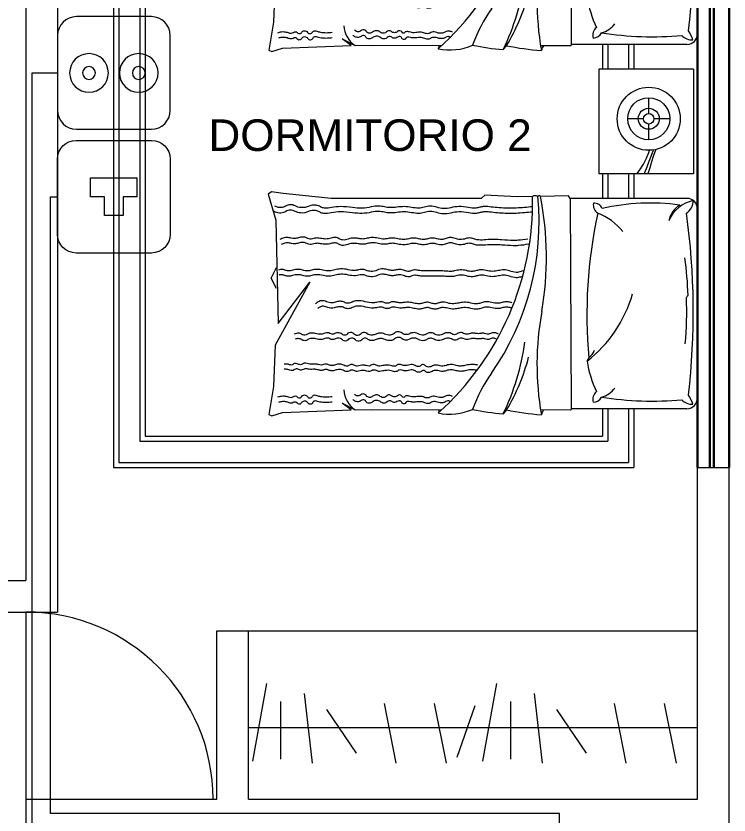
# Model space of a CAD drawing. Header units: metres. Extents: x -2 to 3328848, y -2 to 2725060.
# Drawn here: x 1662910.63 to 1662944.52, y 1362981.43 to 1363019.42 of the extents above; entities that cross this region are included whole.
import ezdxf

# ---------------------------------------------------------------- set-up
doc = ezdxf.new("R2010")
doc.units = ezdxf.units.M
doc.layers.get('0').update_dxf_attribs({"color": 253, "lineweight": 0})
for name, color, linetype, lineweight in [('arboles', 253, 'Continuous', 0), ('ICT_TOMAS', 1, 'Continuous', 0), ('mobi alcolchonado', 253, 'Continuous', 0), ('MOBILIARIO2', 253, 'Continuous', 0), ('muebles', 253, 'Continuous', 0), ('PUERTAS', 253, 'Continuous', 0), ('ventanas', 253, 'Continuous', 30)]:
    doc.layers.add(name, color=color, linetype=linetype, lineweight=lineweight)
doc.styles.get("Standard").update_dxf_attribs({"font": 'arial.ttf'})

# ---------------------------------------------------------------- blocks, each defined once
blk = doc.blocks.new('CAMA01')
at = {"layer": 'mobi alcolchonado'}
for p, q in [((-0.9000000000000128, 0), (0, 0)), ((-0.9500000000000028, -0.05000000000000071), (-0.9500000000000064, -0.6044313041721594)), ((0.04999999999999005, -0.05000000000000071), (0.04999999999999361, -0.6000000000000014)), ((-0.9500000000000064, -0.6044313041721558), (-0.9627184185393745, -0.6129794074915189)), ((-0.95000000000001, -0.6044313041721558), (0.05356783244565833, -0.6000870790391488)), ((0.05356783244565833, -0.6000870790391488), (0.05702734162555956, -0.6030855595151827)), ((0.05702734162555245, -0.6030855595151863), (0.05579866653087251, -0.7457224824478708)), ((-0.9627184185393709, -0.6129794074915189), (-0.9596388712644988, -0.7468277892565212)), ((-0.9587925223561022, -0.7836132066201422), (-0.9571009966888191, -0.857133095445139)), ((-0.9571009966888191, -0.857133095445139), (-0.9649983779262534, -1.01073117704782)), ((0.05584808226907256, -0.9076558391914951), (0.07479962216989122, -0.9238602032041463)), ((-0.9649983779262534, -1.01073117704782), (-0.9500000000000064, -1.028667037659041)), ((-0.9500000000000064, -1.028667037659041), (-0.95000000000001, -1.740922537101007)), ((0.05537128765039512, -1.215784310418552), (0.0565658538396292, -1.550240333376113)), ((0.0565658538396292, -1.550240333376113), (0.05556626972252943, -1.627654162324756)), ((0.02337394042244156, -1.689284781771722), (0.05556626972252943, -1.627654162324756)), ((0.05465659813098966, -1.645564192210326), (0.02337394042244156, -1.689284781771722)), ((0.06836041550912597, -1.972135316782772), (0.05465659813098966, -1.645564192210326)), ((-0.9500000000000028, -1.740922537100982), (-0.973450581896536, -1.969709377525955)), ((-0.5523936742460194, -1.843265135902417), (-0.2520885398151513, -2.007366361056883)), ((-0.3546217287864692, -1.99328176087201), (-0.5523936742460194, -1.843265135902417)), ((-0.973450581896536, -1.969709377525955), (-0.981830897331637, -2.0248466988542)), ((0.08320065720454295, -2.022809053374626), (0.06836041550912597, -1.972135316782772)), ((-0.9692604199997561, -2.040201396608698), (-0.8459100099627754, -2.003994344495673)), ((-0.8459100099627754, -2.003994344495673), (-0.3546217287864692, -1.99328176087201)), ((-0.2520885398151478, -2.007366361056883), (-0.05530828757526152, -2.015393387469594)), ((-0.981830897331637, -2.0248466988542), (-0.9692604199997561, -2.040201396608698)), ((-0.05530828757526152, -2.015393387469594), (0.07701722873709116, -2.037640390523091)), ((0.07701722873709116, -2.037640390523091), (0.08320065720454295, -2.022809053374626))]:
    blk.add_line(p, q, dxfattribs=at)
for centre, radius, start, end in [((-0.9000000000000128, -0.05000000000000071), 0.05, 90, 180), ((-0.9380088845321772, -0.08907296293535794), 0.06872520972132339, 32.33513592523027, 91.40226994293803), ((-0.780434700044534, 0.01406623068739066), 0.1629362359541826, 192.2007550720558, 247.3603705419094), ((-0.4103058979448839, -3.430917346552793), 3.411087543431398, 83.34750655557755, 97.91355535638695), ((0.1004874094538977, -0.222985022754937), 0.2140976680867444, 109.6537580107984, 122.6885923683161), ((0, -0.05000000000000071), 0.05, 0, 90), ((-0.03739668477259173, -0.02555142290152901), 0.06600868411328915, 312.4622620481265, 3.64045226556303), ((-1.513770784637295, -0.2148063540874823), 1.527417989605166, 350.9191493627101, 5.280047619499365), ((0.09764143213819665, -0.2228333821455202), 1.025378732306429, 172.2473493605475, 193.0029009444021), ((-0.8191417299813715, -0.02095121331265659), 0.11783619439869, 212.6434079390224, 258.2419231906484), ((-0.8890465960340599, -0.4895914000251054), 0.03812009430656369, 108.98083810858, 187.5780712649004), ((-0.02988197798927672, -0.4991314717641089), 0.04965589672010073, 4.683557878813428, 60.5878235860699), ((-0.9191629096770129, -0.447996707946924), 0.04724869645564051, 260.6566538732499, 326.3809447243507), ((-0.3983133183193388, 1.756456601815373), 2.281990843692812, 257.8189417153926, 275.1992713844137), ((-0.2563378578622064, -0.5673247183455885), 0.08258796576527533, 38.29409656780054, 70.05549082019192), ((-0.2738808927393848, 0.0560266712502866), 0.5890641168388561, 279.6140744764173, 294.3371958541211), ((0.004816212844360734, -0.4505943687663567), 0.04687749680748157, 219.9428559573908, 288.3936384021873), ((-0.2617854881113395, -0.6659332823234791), 0.1654503142323408, 58.56609828943892, 64.86861506167048), ((-0.6675331101159578, -2.188838052191091), 1.471298533304779, 79.99999999999991, 101.4513627559927), ((-0.9572796451979819, -0.752637522291252), 0.006270482084160329, 112.1011692858774, 250.5348571667733), ((-0.9399211247479506, -0.7706405871243867), 0.02290018568192338, 148.130526711002, 214.5054997415996), ((-0.8378253397394388, -2.006100883029939), 1.253458049037101, 55.00000000000003, 95.56453293765826), ((-0.1611794138394309, 0.6167326576521752), 1.379624404012273, 259.5232799200567, 280.0125356901967), ((-1.206382302535477, -0.649296682434386), 1.288400170057457, 348.4322155908486, 355.8792365928624), ((0.0878613578242593, -0.6878464810946099), 0.05480653330129899, 234.3439179675963, 260.3636988663877), ((-0.934083149343671, -2.131668852277587), 1.348282083580277, 41.85943110445636, 91.05009334951151), ((-1.208145194753573, -0.8054220550705935), 1.288400170057457, 348.197084269331, 354.7255517226049), ((0.309327532962655, -0.3677967944519551), 0.7465419509628999, 234.9999999999998, 249.9198705145652), ((-0.1826173082978499, -1.176045260619254), 0.258823740260364, 347.5253927420951, 24.44012551209), ((0.05889618388352247, -1.245952121780181), 0.01792801386937177, 51.33874743298611, 101.1925905814115)]:
    blk.add_arc(centre, radius, start, end, dxfattribs=at)
at = {"layer": 'MOBILIARIO2'}
for points in [[(-0.9102015721143175, -0.7835982876658498, -0.0161089187104108), (-0.9038133448425043, -0.8611356340744791, -0.02407278912147504), (-0.9037168932399915, -0.9132140888301521, -0.01869384611440482), (-0.9101109302269101, -0.9894576021548716, 0.05006496160670911), (-0.9107122506097767, -1.018081527212964, 0.05667705798123734), (-0.9074630143188287, -1.034771678998801, -0.05165683265545192), (-0.9037168932399915, -1.053037334897912, -0.08168529304370227), (-0.9059881826863929, -1.088508502465057, 0.06249050263628685), (-0.9107122506097767, -1.134600886162794, 0.05567518136600016), (-0.9056091106142148, -1.172478819387329, -0.06150187545727744), (-0.9013850914504893, -1.20684290403965, -0.09342650717934305), (-0.9074435705702228, -1.23888807075333, 0.09716842929027525), (-0.9130440283999199, -1.269763357872559, 0.07769030963165735), (-0.9081397760389294, -1.298443672492162, -0.0819416435127111), (-0.9037168932399915, -1.32569266549644, -0.05008979722761116), (-0.9071844821761665, -1.359336947359857, 0.04965116971336258), (-0.9107122506097767, -1.393273893687343, 0.03895151536300129), (-0.9080778886592427, -1.42904812270444, -0.04385712432952719), (-0.9060486710301348, -1.46085513720621, -0.05270546975946337), (-0.9095153113225223, -1.487524707296068, 0.05218719305228062), (-0.9130440283999199, -1.514454042323131, 0.06597341999225197), (-0.9091974222899069, -1.55069568204037, -0.05540780943299058), (-0.9037168932399915, -1.593687221736978, -0.03865936342795628), (-0.9065779172374455, -1.640387301025445, 0.0322909520126644), (-0.9107122506097767, -1.69622425761283, 0.05688258191653982), (-0.9062148667923999, -1.739189932118588, -0.07235755247434236), (-0.9037168932399915, -1.77312704984768, -0.1229921109335664), (-0.9096184395066516, -1.791192621616847, 0.1010531739767992), (-0.9177076079795654, -1.812743631890623, 0.1487423469771642), (-0.9130565610725228, -1.846315257332527, -0.127539236695156), (-0.9060486710301348, -1.884985649767481, -0.1054573867380849), (-0.9141426853054604, -1.912656522546607, 0.125573326145023), (-0.9200393857697087, -1.936254167705407, 0.1457498777335986), (-0.9135651266212328, -1.957604192891685, -0.1343469723761514), (-0.9060486710301348, -1.980531524106341, -0.07383923619900547), (-0.9072272263977865, -1.992555032207157, -0.05242793320011511), (-0.9130440283999199, -2.008496185582265)], [(-0.885136422272712, -0.7842755189065862, -0.01621165036741195), (-0.8787653487673737, -0.8614110403761046, -0.02413235271441485), (-0.878675214188732, -0.9134221857692495, -0.01847863610379236), (-0.8849421241629933, -0.9883226393334681, 0.04950303646842121), (-0.8855466586819922, -1.016432045581414, 0.05723290155092099), (-0.8822977291845575, -1.033166261705844, -0.05174300006447173), (-0.8785039423913545, -1.051624505840628, -0.08171813508141024), (-0.8807899836920043, -1.087431317621615, 0.06237561141377122), (-0.8855742805147244, -1.134062307871424, 0.05601639037157538), (-0.8803571252430551, -1.172685888257213, -0.06222539404582565), (-0.8760880413124355, -1.207536454750688, -0.09282656059838301), (-0.8821448329616182, -1.239455795248578, 0.09727277248750657), (-0.8876607333355189, -1.269991465642306, 0.07705803557710024), (-0.882862949158941, -1.298103701040588, -0.08096817979844399), (-0.878502250675588, -1.324909464070821, -0.05101524470064175), (-0.8820019202299676, -1.359013001285795, 0.05013851707244245), (-0.8856231490036315, -1.393703526960387, 0.03882928079087921), (-0.8829550109097326, -1.429790167524452, -0.04407321922748771), (-0.8809364492738894, -1.461619811077849, -0.05255978329282858), (-0.8843945857056568, -1.488116288196849, 0.05188248461777528), (-0.8878527221374277, -1.514612765315846, 0.06591668144949436), (-0.8840579370027051, -1.550436624491489, -0.05517672509446018), (-0.8786167669988458, -1.593071378598971, -0.03864548397607355), (-0.881432059846901, -1.639504110468376, 0.03175016641415675), (-0.885634808169435, -1.695940910668082, 0.05816981258464109), (-0.8808601776650846, -1.74109184453415, -0.07498231622681087), (-0.8783248910921913, -1.776301784963593, -0.1203880321006215), (-0.8841584504237794, -1.794058020474942, 0.09992166230588008), (-0.892010978010159, -1.815055772542134, 0.1495000971445582), (-0.8873969097462755, -1.848250048149342, -0.1286842420759647), (-0.8805056833877707, -1.886345779803838, -0.103936026393105), (-0.8882859603015874, -1.912987424454823, 0.1235416094931055), (-0.8939842639689175, -1.935737598818479, 0.1429512931945198), (-0.8879923263666498, -1.956235748589195, -0.1224411996191373), (-0.8800803861639501, -1.979740136529031, -0.0817191187597318), (-0.8813420273724049, -1.995083259128329, -0.06013914756002237), (-0.8887913215648986, -2.014562997856808)], [(-0.7568142924770029, -0.8060162632683436, -0.01683365138513319), (-0.7505306256064692, -0.8528432464680336, -0.03446774587849424), (-0.7498189351072142, -0.8759278939662067, -0.009219603439105556), (-0.7528553796467357, -0.9295873257880096, 0.01418615454313302), (-0.7544825146868597, -0.9644826067680761, 0.02786383585626939), (-0.7529282097918504, -1.005924218136126, -0.03488369661387419), (-0.7521507368967164, -1.039055011823933, -0.08745707435200416), (-0.75634141230816, -1.05772972199847, 0.0775011219368218), (-0.7614778720566484, -1.078671593866876, 0.1057100280761462), (-0.7586485276389929, -1.101223571607207, -0.08966455562258276), (-0.7544825146868597, -1.127609724625803, -0.09187555258040474), (-0.7595407064029729, -1.151877079148097, 0.1002939549943972), (-0.7638096738461506, -1.174217483533699, 0.1042189729686196), (-0.7591460942665051, -1.195190968144669, -0.1038546065937689), (-0.7544825146868597, -1.216164452755638, -0.08576781622508822), (-0.7580909358353516, -1.23862601695922, 0.08842065885983708), (-0.7614778720566484, -1.260441809156571, 0.07304457326249797), (-0.7578470925186878, -1.281825136611815, -0.07606635793775487), (-0.7544825146868597, -1.302388793706477, -0.07982807973009487), (-0.757980193371754, -1.32569266549644, 0.07971955538375411), (-0.7614778720566484, -1.348996537286407, 0.06923792804402512), (-0.7580091089224332, -1.372202307745628, -0.06863952591397299), (-0.7544825146868597, -1.39560428086634, -0.0708979614058301), (-0.7582270679247181, -1.424458841312052, 0.07570184506448685), (-0.7614778720566484, -1.451533588490221, 0.04598593837361446), (-0.7591855647694672, -1.469996260423958, -0.04509062979421224), (-0.7568142924770029, -1.488819783354167, -0.0767688097919978), (-0.7602369467617649, -1.517679841191239, 0.07531724705448087), (-0.7638096738461506, -1.547079462829082, 0.06569602454873665), (-0.7601183070243103, -1.569862866850119, -0.06976453409596739), (-0.7568142924770029, -1.591356834557981, -0.05804667689531232), (-0.758606169912948, -1.608735938866079, 0.04516982286465403), (-0.7614778720566484, -1.630973416600924, 0.1075977116100084), (-0.7562573896810783, -1.660290626089775, -0.1193036612600965), (-0.7521507368967164, -1.686902708896842, -0.1343029453047149), (-0.758291219676785, -1.703652559885139, 0.1428870521163589), (-0.7638096738461506, -1.719528144730759, 0.09404153232735413), (-0.7608008320703661, -1.741378199115704, -0.08254829827204296), (-0.7568142924770029, -1.766135888310689, -0.05470287307400445), (-0.7598432542160154, -1.792504646386291, 0.0716592870435935), (-0.7614778720566484, -1.812743631890623, 0.06572602001163375), (-0.7592552281575422, -1.824071652827111, -0.06205059330713673), (-0.7568142924770029, -1.836047503680586, -0.1416518027978689), (-0.7609545480939701, -1.856029711728684, 0.1276055729886448), (-0.7661414516362939, -1.877994488230492, 0.08237180775977603), (-0.7626096418784485, -1.896730889321999, -0.0832392266448991), (-0.7591460942665051, -1.915280683094437, -0.06719308412164715), (-0.7609257634703432, -1.930595168461105, 0.05209041856066379), (-0.7638096738461506, -1.950236490779385, 0.07575752871399459), (-0.7622252001053518, -1.964645251682079, 0.04985085270802373), (-0.7544825146868597, -1.9851923137923)], [(-0.731938510528547, -0.8035271926681382, -0.01699529129357152), (-0.7254854448556856, -0.8514989422880248, -0.03452381507356112), (-0.7247531897493324, -0.8753373184712316, -0.009087430470814714), (-0.7278190569703469, -0.9295554512649531, 0.01400821441461033), (-0.729461941646786, -0.964749789045019, 0.02838937859204045), (-0.7278197366812087, -1.007795686409622, -0.03621594418361226), (-0.727059813346763, -1.041572068313087, -0.0857986694470498), (-0.7311137243295214, -1.059608899542379, 0.07615778554862938), (-0.7360615334923359, -1.079806464894641, 0.1067269106355899), (-0.7332684033537262, -1.102137631961373, -0.0903427810584796), (-0.7291277434475383, -1.128313882876306, -0.0913577816379001), (-0.7340825865463785, -1.152082032827398, 0.09980884698433394), (-0.7382595676627126, -1.173945554228908, 0.1041453979814891), (-0.7336989759521764, -1.194559776562006, -0.1030711630843345), (-0.7290476121594232, -1.215374418835072, -0.08693501547910262), (-0.7326982528882517, -1.238141034272136, 0.08928656159384647), (-0.7361506771563278, -1.260333514386787, 0.07244119077061678), (-0.7325181607229716, -1.28169994086479, -0.07568307842557014), (-0.7291715942369343, -1.302182910767353, -0.08009652531213793), (-0.7326847234095055, -1.325589724026869, 0.08013568630566463), (-0.7361978525820732, -1.348996537286386, 0.06882100428836067), (-0.7327523733061412, -1.37204699988229, -0.0682197493521685), (-0.7292489850838955, -1.395294534287221, -0.07127044295884968), (-0.7330083579612037, -1.424285383098283, 0.07596936836416879), (-0.7362830836167156, -1.451533585403929, 0.04586782255867196), (-0.7339866141937605, -1.470001945955108, -0.04515398565987369), (-0.7316272671094417, -1.488757713045715, -0.07659845747685319), (-0.7350241712425429, -1.517409058454493, 0.07511307310797281), (-0.7385737426804191, -1.546610090048294, 0.06588161336958673), (-0.7348885745832128, -1.569365246924271, -0.06987577352350968), (-0.7315829770253721, -1.590858246545299, -0.05750704490280966), (-0.7333350504802674, -1.608008121153127, 0.04391143024772626), (-0.7362338153738968, -1.630366593268292, 0.1094408793377471), (-0.7307127657007157, -1.661259225899723, -0.1218487807929951), (-0.7264226780391212, -1.689198159268258, -0.1331212624374239), (-0.7327378448491544, -1.706242801699322, 0.1454868229792634), (-0.7381545107559724, -1.722027580782207, 0.09027021029225786), (-0.7352963809608326, -1.742541880284872, -0.08023035883669916), (-0.7316273806945475, -1.765515532069241, -0.05551847469912154), (-0.7345276790578978, -1.791147242002982, 0.07022105505534403), (-0.7362294168665464, -1.811508211766704, 0.0685052766880208), (-0.733863803007079, -1.823572704796984, -0.06470814984066378), (-0.7312641863126004, -1.836319431187469, -0.1401908012214727), (-0.7354994090353593, -1.856524805543437, 0.1283002783268099), (-0.7406254680004558, -1.878419874808261, 0.08110603893236437), (-0.7371667379410631, -1.896690966207109, -0.0827637813586758), (-0.7338353733086791, -1.914611992013855, -0.0686295408200656), (-0.735651681950106, -1.929880448893039, 0.05568377227810004), (-0.7383704488235949, -1.94860459894352, 0.07355543273722119), (-0.7369784614762303, -1.960772224593846, 0.04685156555673459), (-0.730327605964284, -1.978747130737952)], [(-0.6052481601330868, -0.8293201350583104, -0.03657715524020052), (-0.599227591779897, -0.8499203478092667, -0.06525726697078964), (-0.5982527787639391, -0.8619455708922281, -0.08123854667647672), (-0.605026352833729, -0.8934831781275498, 0.09673021744928988), (-0.6099117157133733, -0.9202052503671432, 0.05968715765125968), (-0.6063301462609161, -0.9473325593599853, -0.06120087265847501), (-0.6029163583435846, -0.9738041554840642, -0.06808722994748176), (-0.6070091134855602, -1.005118756345368, 0.07947514556261837), (-0.6099117157133733, -1.032063850286942, 0.06648189620099114), (-0.6064756636896185, -1.050518999226085, -0.06510971609214984), (-0.6029163583435846, -1.069350045150887, -0.08836534342604131), (-0.606414037028479, -1.098479884888345, 0.0885143404343015), (-0.6099117157133733, -1.127609724625803, 0.05389778106525719), (-0.6054829902013701, -1.154245923796527, -0.07244511901998536), (-0.6029163583435846, -1.174217483533699, -0.0147028211878567), (-0.6039950848149616, -1.197536116885694, 0.013380193041518), (-0.6052481601330868, -1.223155614292626, 0.01105708392728544), (-0.6052481601330868, -1.262772203999553, -0.009920707155003077), (-0.6052481601330868, -1.302388793706477, -0.04445350945563722), (-0.6077645869608297, -1.325450034641012, 0.04837692811709345), (-0.6099117157133733, -1.34666615010741, 0.1250647258429041), (-0.606969753139655, -1.358450128529164, -0.1047741914629796), (-0.6029163583435846, -1.372300409076374, -0.1403229418180761), (-0.6070051713885967, -1.39217451744004, 0.1250049725488112), (-0.6122435175028755, -1.414247378298313, 0.05973303894828361), (-0.6098221380000126, -1.432069879385875, -0.06219503384166036), (-0.6075799379232301, -1.449203201311224, -0.07638371534016052), (-0.6106375997731703, -1.469914595508776, 0.06684002968586622), (-0.6145752952930188, -1.493480557712161, 0.1151891051599127), (-0.60875800596029, -1.522583605164264, -0.1149610997639274), (-0.6029163583435846, -1.551740237187076, -0.09722285442482435), (-0.6084111146946825, -1.575745900496557, 0.1165270438592037), (-0.6122435175028755, -1.596017608915975, 0.05177855544718226), (-0.6100639972508297, -1.610573948231377, -0.04781164733631715), (-0.6075799379232301, -1.626312642242929, -0.07848942190647769), (-0.6108493896474165, -1.660383234730773, 0.07450814821697317), (-0.6145752952930188, -1.69622425761283, 0.0646817516391843), (-0.6097824312050371, -1.723436539459843, -0.06677225692461504), (-0.6052481601330868, -1.749823178057714, -0.07603400264152256), (-0.6087458388179812, -1.780118211384668, 0.07565561778519735), (-0.6122435175028755, -1.810413244711626, 0.06360188876819076), (-0.6084210588381502, -1.833639717291696, -0.07038836351659816), (-0.6052481601330868, -1.854690616440525, -0.07908223019817892), (-0.6084052884904345, -1.875753654064635, 0.07150216932384006), (-0.6122435175028755, -1.898967972841461, 0.08809929159295263), (-0.6084978466159292, -1.922994926069284, -0.09400655500646748), (-0.6052481601330868, -1.945575716421393, -0.09181186489314164), (-0.6087700376311709, -1.960778795631265, 0.09253048796087615), (-0.6122435175028755, -1.975870749748347, 0.06497800636648846), (-0.6117291266811371, -1.98169474653519, 0.03737900805100157), (-0.608805849216953, -1.991399005401746)], [(-0.5793386433770564, -0.8309298932845444, -0.03484909264481372), (-0.5736718271064767, -0.8505624230921498, -0.0634857175683607), (-0.5727220784250839, -0.8617706089192545, -0.08440347678817382), (-0.5795335337335317, -0.8936225948406857, 0.09878784751303464), (-0.5845877209551098, -0.9210631956757851, 0.05859067666931801), (-0.5810392238088689, -0.9478224091442975, -0.06069455784376597), (-0.5777212379995795, -0.9736746562438867, -0.06814761150647651), (-0.5817477860028752, -1.00455056432461, 0.0792024090653743), (-0.5846320062085333, -1.031229863994383, 0.06675034701674559), (-0.5812129658493532, -1.049633250188688, -0.06499808526724787), (-0.5776366487652709, -1.068516059249987, -0.08866359497563354), (-0.5811620748352198, -1.097876988504964, 0.08935043901823755), (-0.5846875009051651, -1.127237917759942, 0.05306105430114696), (-0.5803361945613865, -1.153410039605731, -0.07164359125106891), (-0.5778273549390178, -1.172944807681564, -0.01529782433678602), (-0.5789293473147481, -1.196933462748287, 0.01368143304405392), (-0.5802481601330882, -1.223750876045852, 0.01088879775074179), (-0.5802481601330882, -1.263726306567818, -0.01064894226915855), (-0.5802481601330847, -1.303701737089785, -0.04276789700413568), (-0.582487546780694, -1.324593782583715, 0.0446536549024255), (-0.5845573647636968, -1.344614767062019, 0.1287838092738918), (-0.581499279065298, -1.356983136325283, -0.1064908792668673), (-0.5771694841139983, -1.371687414790308, -0.1403723187648893), (-0.5814919326555525, -1.392503543547853, 0.1267362631492033), (-0.5868761106278448, -1.415340959955714, 0.05782812158357745), (-0.5844669762193639, -1.432929770273564, -0.06144160875129046), (-0.5823178761997809, -1.449507169237055, -0.07614096957488999), (-0.5852860522297156, -1.469721093808037, 0.06591642973579528), (-0.5891833268655908, -1.492962276662436, 0.1160849187515354), (-0.5833367401532357, -1.522311237403741, -0.1152005735456813), (-0.5773948627084025, -1.551869203278283, -0.09775879571411954), (-0.583002276417151, -1.57626720679394, 0.1181437821682722), (-0.5868417159629224, -1.59671478016563, 0.0498187337588212), (-0.5847453299278236, -1.610666546398882, -0.04633969856475002), (-0.5823882711394397, -1.625644759174904, -0.07934496185949418), (-0.5856042450332595, -1.659436183221935, 0.07461716755102663), (-0.5893588717526548, -1.695308955470743, 0.06486864031103441), (-0.5845562582823653, -1.722594472387801, -0.06684312547807922), (-0.5799984806589507, -1.749098983058129, -0.07585804144147697), (-0.5834900730633343, -1.779428597842738, 0.0755289184050222), (-0.5870166419977316, -1.809886565568348, 0.06391342011245177), (-0.583147431189694, -1.833390952720631, -0.07074523310173969), (-0.5799380747759066, -1.854690617115804, -0.07862787425880947), (-0.5830950698776967, -1.875773657276904, 0.07091813878710229), (-0.5869488504950588, -1.899065564492243, 0.09173755624994477), (-0.5828677005445257, -1.924259891585725, -0.1042464704999198), (-0.5798193081513787, -1.946567338001515, -0.07732199784975631), (-0.5833156849049566, -1.96175515756541, 0.07665768699248617), (-0.5868622311073963, -1.97706836523893, 0.04478410549747996), (-0.5867902017292295, -1.981890348810786, 0.02481717916866302), (-0.5854565601562172, -1.990477871337079)], [(-0.4536820037898117, -0.8805886683242008, 0.03775959245491859), (-0.4580047437854198, -0.8991995879379928, 0.06186782212898042), (-0.4583455593700982, -0.9108837016511551, 0.04859523092482852), (-0.4545096074079567, -0.9306660036093675, -0.05509103321265502), (-0.4513502020003095, -0.9481698965151004, -0.0956257974991266), (-0.4549750017376084, -0.9776927458939824, 0.09835676937148127), (-0.4583455593700982, -1.006429591317982, 0.07640876948906346), (-0.4536507137091235, -1.026315210176669, -0.07703774649868694), (-0.4490184242101662, -1.046046173360924, -0.08934540491778903), (-0.4522399383263185, -1.077709792667598, 0.08405729457508497), (-0.456013781579955, -1.111297014372827, 0.04749041579618971), (-0.452409572205223, -1.135025805567274, -0.0492895149165818), (-0.4490184242101662, -1.157904773280723, -0.08749885010883016), (-0.4528362231560195, -1.188067806618381, 0.09419733273001954), (-0.456013781579955, -1.216164452755638, 0.07835741495439467), (-0.4523389970540315, -1.231745269592832, -0.083222582802915), (-0.4490184242101662, -1.246459486082593, -0.1122487789866725), (-0.4522703381669615, -1.265671986975928, 0.1052791320223037), (-0.456013781579955, -1.286076083453501, 0.0826638664337555), (-0.4521988001866397, -1.305566680317543, -0.09094625459216459), (-0.4490184242101662, -1.323362278317447, -0.06790108053441281), (-0.4524243310198557, -1.347506991126995, 0.06607401579952162), (-0.456013781579955, -1.372300409076374, 0.03504793063680006), (-0.4547435963380373, -1.394082241554045, -0.03787749861660716), (-0.4536820037898117, -1.414247378298313, -0.06052263610671611), (-0.4560867507537232, -1.430829062843145, 0.0626049966278958), (-0.4583455593700982, -1.446872814132227, 0.1275120401127127), (-0.4550186693134926, -1.460536849528975, -0.1212771448303576), (-0.4513502020003095, -1.474837460280188, -0.1171111280311894), (-0.4547439013574177, -1.489773293969485, 0.1136109813757856), (-0.4583455593700982, -1.505132493607142, 0.05914307861923467), (-0.4566527844370292, -1.519908270644986, -0.0430522605604349), (-0.4536820037898117, -1.540088301292091, -0.0895994140434177), (-0.4584396225804355, -1.580011832883645, 0.09105326971294936), (-0.4630091389497437, -1.619321480705942, 0.1116223300157128), (-0.4563546204620756, -1.641768125865898, -0.1303907251026809), (-0.4513502020003095, -1.661268449927878, -0.1249395651919064), (-0.4558694989259422, -1.678485534460172, 0.1208889648594129), (-0.4606773611596005, -1.69622425761283, 0.08669485630076657), (-0.4578189264072883, -1.715280628908303, -0.07164739023438975), (-0.4536820037898117, -1.738171242162732, -0.1130926319735813), (-0.458397306890749, -1.762757823148796, 0.1142645767062706), (-0.4630091389497437, -1.787109372921659, 0.1062759785101087), (-0.4600741259998102, -1.79850249914761, 0.06230544113351851), (-0.4490184242101662, -1.81507401906962)], [(-0.4289730523626893, -0.8843923138613228, 0.03485801741795921), (-0.4326543265264959, -0.9006689666334111, 0.05946145412023044), (-0.4329872183292913, -0.9104688320123948, 0.05231608490939815), (-0.4293254098657258, -0.9295745496257339, -0.05638644918301352), (-0.4260704924954766, -0.9473359102225629, -0.09559554107395243), (-0.4296518780321037, -0.9765413295045455, 0.09817113666730362), (-0.4329957778991655, -1.005012022065607, 0.07635994630180847), (-0.4283509518158333, -1.024740709433186, -0.07650599674990839), (-0.423706125732501, -1.044469396800764, -0.09006908125993288), (-0.4269674239463086, -1.076603597902341, 0.08454260834770984), (-0.4308135404324389, -1.110765478912889, 0.04736444573981789), (-0.4271667742388168, -1.134695514908792, -0.04967591531225676), (-0.423794209401958, -1.157532966414848, -0.08658977977004037), (-0.427523276989568, -1.187113910138883, 0.09274703429675235), (-0.4306705972094669, -1.214801827522752, 0.07979459290544652), (-0.4269359312292451, -1.230678388228419, -0.08403113434117632), (-0.423514208964896, -1.245794242764617, -0.1121907908449993), (-0.4268381864858135, -1.265333953513522, 0.1060129586841857), (-0.4306030681070574, -1.28594036591587, 0.08140294717684621), (-0.4268409656161225, -1.305193209490099, -0.08933801267669829), (-0.4236855791835978, -1.322811511496433, -0.06941704546232796), (-0.4271791333654704, -1.347674833488337, 0.06706158943373092), (-0.4309148395286257, -1.373385981012962, 0.0348991589927912), (-0.4295985199794394, -1.395517509065641, -0.03900782746455993), (-0.4285830621212945, -1.415332943348567, -0.05766650651638972), (-0.4307433980379258, -1.430446283291566, 0.05881613933884066), (-0.4329037339545572, -1.445559623234569, 0.1309905318914451), (-0.4295231512411313, -1.459616310939928, -0.1220454148895018), (-0.4256383792815974, -1.474603610815002, -0.1184403088690168), (-0.4292430280617552, -1.490349440362884, 0.1165480779889911), (-0.4329642747673788, -1.50633011686169, 0.05646145790851093), (-0.4312904286954549, -1.520686274825394, -0.04198149641252762), (-0.4284864674011999, -1.539893643756109, -0.08915560718238538), (-0.4330216581508353, -1.578547247329709, 0.08877020053779161), (-0.4376059148454416, -1.6173625345908, 0.1142326239391727), (-0.4307351098448535, -1.640642052516881, -0.1315511455898687), (-0.4254397666202827, -1.661134367937478, -0.1255422426950023), (-0.4302009223210845, -1.67914044209968, 0.1232783394747536), (-0.4351284897167176, -1.697445224811243, 0.08515580408829897), (-0.4322138219737077, -1.716439934920011, -0.07300860407615416), (-0.4282878639632415, -1.73846437617474, -0.1155347267855676), (-0.4330414836711327, -1.761986434917727, 0.1273289523223513), (-0.4368683180206432, -1.783484779056479, 0.09699082919809499), (-0.4346731403582673, -1.7914008006613, 0.05335097102273404), (-0.4266604287653202, -1.803888312132276)], [(-0.3044476252366799, -0.9458395093361034, 0.05285320466133633), (-0.3100712821996936, -0.9581816872961255, 0.08234892320321373), (-0.3114429826064686, -0.9668129939470731, 0.1133654267594864), (-0.3072439388656427, -0.9845475426735959, -0.1371667745782051), (-0.3044476252366799, -0.9994384144530244, -0.07959866918909074), (-0.3075032787356839, -1.011614926793058, 0.1124432921614037), (-0.3091112048163254, -1.020411914391961, 0.04599543215000471), (-0.3080846055938906, -1.027965216468218, -0.03956804108422097), (-0.3067794030268232, -1.036724624644936, -0.06978427674064785), (-0.3080480737332998, -1.054685018445007, 0.07382872956352095), (-0.3091112048163254, -1.071680432329885, 0.06795151704562076), (-0.3073865785827898, -1.079370661632641, -0.04711191750580756), (-0.3044476252366799, -1.090323529761857, -0.1700362797544771), (-0.3080577116985843, -1.111500014788053, 0.1737884135677826), (-0.3114429826064686, -1.132270498983797, 0.142871748198574), (-0.3067156826610784, -1.141660437035522, -0.1454575466586975), (-0.3021158474465366, -1.150913611743732, -0.1953967495250486), (-0.3054985033316058, -1.166516875363541, 0.1518508254267421), (-0.3114429826064686, -1.185869419428681, 0.1267118165568407), (-0.3057032712960712, -1.207846702552573, -0.1246838744173482), (-0.2997840456570344, -1.230146775829617, -0.1504905844444354), (-0.3062792182262051, -1.252122914548778, 0.1681021652582814), (-0.3114429826064686, -1.272093745051556, 0.1396704721919929), (-0.3059566367462025, -1.28677573024277, -0.130059889773457), (-0.2997840456570344, -1.302388793706477, -0.1694363968799197), (-0.3053725557714557, -1.327633150572268, 0.1636294157021993), (-0.3114429826064686, -1.353657311644401, 0.104574630153173), (-0.3065938170253304, -1.369135077966217, -0.1096960937446442), (-0.3021158474465366, -1.383952344971355, -0.2076803959609428), (-0.308935788268748, -1.403570109392291, 0.2026220540611215), (-0.3161065621861141, -1.423568942342264, 0.1762003133076973), (-0.3082816909505972, -1.441853255797735, -0.1678852741012359), (-0.2997840456570344, -1.46085513720621, -0.1378171328476557), (-0.304708215809022, -1.487015414329292, 0.1441702825523331), (-0.3091112048163254, -1.512123655144133, 0.07925772524047298), (-0.3047838105420659, -1.527701666755803, -0.0720522656110914), (-0.2997840456570344, -1.544749075650085, -0.2151789096516159), (-0.3075413190041658, -1.571477602721831, 0.2727029204983695), (-0.3114429826064686, -1.593687221736978, 0.1572316164510203), (-0.3062195723028012, -1.600273980464404, -0.1339324393044034), (-0.2997840456570344, -1.607669544810957, -0.3465028848802875), (-0.3050919997423769, -1.631711341259425, 0.3284156078474615), (-0.3114429826064686, -1.656607675569884, 0.1369147275415767), (-0.3045240446782067, -1.665577995324387, -0.1798466833418535), (-0.2997840456570344, -1.672920385822863, -0.2526190132480287), (-0.3044116165742814, -1.689164754519808, 0.2094611281051624), (-0.3114429826064686, -1.707876208835778, 0.111258846881408), (-0.3070084381918825, -1.723586938417185, -0.1463808890355895), (-0.3044476252366799, -1.735840854983735, -0.1256684780494419), (-0.3082604336699788, -1.746803654475183, 0.1393541235306433), (-0.3114429826064686, -1.756814339594705, 0.105558365233332), (-0.3089096192073733, -1.770779694366702, -0.07769432297274463), (-0.3044476252366799, -1.789439760100656, -0.09031749287737321), (-0.3071692301025664, -1.816426296455411, 0.1007643473406954), (-0.3091112048163254, -1.84070827803858, 0.1200100646373319), (-0.3040915883711932, -1.854047175210482, -0.1316649101114031), (-0.2997840456570344, -1.866342552335508, -0.1705349726866028), (-0.3034750789062031, -1.880069988808126, 0.1371397799998779), (-0.3091112048163254, -1.896637585662464, 0.06863892069382733), (-0.3083485190921103, -1.905948165672562, 0.05203537511131186), (-0.3044476252366799, -1.917611070273434)], [(-0.2807319664946348, -0.9537494733329197, 0.04260669074565425), (-0.2845399599779306, -0.9625810616952108, 0.07139664564487953), (-0.2855673294277992, -0.9682468613441664, 0.1298379334388253), (-0.281918450827078, -0.9844573608142753, -0.1406264244280074), (-0.2788586193873961, -0.9995353966612939, -0.08398171280437312), (-0.2820439781090087, -1.012180167838334, 0.1178118786915535), (-0.2837176035404845, -1.021387688896802, 0.04123937531389957), (-0.2827816540330659, -1.028168096572998, -0.03668581408190209), (-0.2816606638749803, -1.035777531516572, -0.06988017508870463), (-0.2827829153468784, -1.052601091221497, 0.07187763577579723), (-0.28390516681878, -1.069424650926425, 0.07226934678329382), (-0.2820281820112989, -1.077771739128277, -0.05165006540544239), (-0.2789323432385764, -1.089303980298752, -0.1638284400052523), (-0.2822025633599239, -1.108857258883098, 0.1643085966881118), (-0.2854454914225855, -1.128359429787672, 0.1508435829745319), (-0.2805730768496275, -1.138184909939728, -0.1472778903191717), (-0.2755178739010269, -1.148202788945497, -0.1978618571804635), (-0.2792361657566822, -1.165165100003755, 0.1561213937642151), (-0.2855796460696993, -1.185911835385472, 0.1236964707961878), (-0.2796557725284252, -1.208256298379357, -0.1254165708398494), (-0.2738854014247565, -1.230323280462322, -0.1481734233015142), (-0.2801865329384583, -1.251596271013856, 0.1664726970864278), (-0.2851431340387194, -1.2708267813831, 0.1397962146112866), (-0.2798400749087087, -1.285112132976302, -0.1281512057065087), (-0.2737189309133683, -1.300511888269558, -0.1710393010520319), (-0.2793028670586253, -1.326035927533823, 0.1627754528073479), (-0.2855838883245596, -1.352686351902637, 0.1076975323599564), (-0.2804098363879142, -1.369073608222209, -0.1151957562159418), (-0.2757924105467247, -1.384489594861293, -0.2029467436809232), (-0.2824961770475589, -1.403512421192783, 0.202256769391777), (-0.2892462951910133, -1.422586085351519, 0.1730280210712868), (-0.2819598124836453, -1.439741269754602, -0.1620767411745446), (-0.2738217152023736, -1.457821086898377, -0.1433022875960215), (-0.2787809908681531, -1.484607075479872, 0.1465137091857096), (-0.2834709326441889, -1.510859859911079, 0.08082970153982158), (-0.2788447086532351, -1.527225870021738, -0.07789140661148107), (-0.2739471428212319, -1.544173073771585, -0.2054357368833757), (-0.2807011144804292, -1.567715908278743, 0.2589432326412417), (-0.2842208513920106, -1.58729675246305, 0.1673714775828524), (-0.2791978576338217, -1.593761198279324, -0.1353529364026856), (-0.2725619137354443, -1.601279076385104, -0.3471284233717356), (-0.2778908368174307, -1.625783775835348, 0.3256903725938524), (-0.284486017442191, -1.651330238760785, 0.138367765549659), (-0.2772684065261721, -1.660784170026407, -0.1746782317962537), (-0.2720381259758184, -1.668746822076415, -0.2621985607123534), (-0.2773710373157243, -1.687465636797405, 0.218741176056816), (-0.2854225583369683, -1.70887602517389, 0.1036000739568257), (-0.280866992454559, -1.724871013837685, -0.1423765644898198), (-0.2784272012117874, -1.73684067034392, -0.1285877719692805), (-0.2823866756376994, -1.748121878626257, 0.1455038659583128), (-0.2855673294277956, -1.758248206991802, 0.09941711141898418), (-0.2832000788768561, -1.771051924233859, -0.07436685299879565), (-0.2792058990054826, -1.787917076153985, -0.09033352581645736), (-0.2816603439170748, -1.813380897636602, 0.095923553954114), (-0.2837079391442288, -1.837409729097676, 0.1266338636023986), (-0.278246280407128, -1.852000361377609, -0.136356402452326), (-0.2734218572758884, -1.86567945619792, -0.1762476411770984), (-0.277833814003202, -1.880971373780158, 0.1588244241086739), (-0.2832710515522869, -1.897670083113489, 0.05469461753371559), (-0.2825877758157418, -1.903884166622156, 0.03932799538470046), (-0.280043640141745, -1.912184698420509)], [(-0.1575450484730538, -1.043715786181927, 0.02296977000804513), (-0.1600107732732852, -1.065533124066995, 0.03842010733654377), (-0.1598768262631935, -1.078671593866876, 0.03800798427113437), (-0.1553505813935949, -1.106197643172262, -0.05519294153332695), (-0.1528814688934084, -1.125279337446806, -0.08360418121603208), (-0.1560325659428585, -1.146355238660785, 0.07566103195956617), (-0.1598768262631935, -1.169556709175705, 0.08430897964354309), (-0.1561073997795503, -1.193671697977731, -0.090660411290154), (-0.1528814688934084, -1.216164452755638, -0.06709889380369909), (-0.154990169262387, -1.228276340912377, 0.05988887795216156), (-0.1575450484730538, -1.241798711724599, 0.1493374080448792), (-0.1534010724863677, -1.259546523869275, -0.1340733236145704), (-0.1482178893137629, -1.279084906588544, -0.2143802094752953), (-0.1550097742541006, -1.293909324312082, 0.2538815461370542), (-0.1598768262631935, -1.307049568064468, 0.1897592448981073), (-0.1552494780323386, -1.315176744876126, -0.1878897740936584), (-0.1505496911032651, -1.323362278317447, -0.1912419040204233), (-0.154710363468709, -1.341279815959474, 0.1744454174880995), (-0.1598768262631935, -1.360648473181389, 0.04764479736210559), (-0.1575450484730538, -1.37346560266587, -0.04803783459121472), (-0.1552132706829106, -1.386282732150352, -0.1237215038193652), (-0.1587023625621065, -1.407600084232403, 0.1690905696893655), (-0.1598768262631935, -1.423568942342264, 0.1414729734116799), (-0.1563433139079073, -1.429428095085512, -0.143521297280824), (-0.1528814688934084, -1.435220878237246, -0.1555339557164581), (-0.1538376511562802, -1.45257953288905, 0.1073961158812098), (-0.1575450484730538, -1.477167847459185, 0.04257711260505493), (-0.1548779919648133, -1.494883800605464, -0.05074767590990479), (-0.1528814688934084, -1.509793267965136, -0.1296850097861545), (-0.1568359212926929, -1.52697453614855, 0.1458928107925591), (-0.1598768262631935, -1.542418688471088, 0.1349991517653865), (-0.1562740065303636, -1.551883819354742, -0.1399128548776364), (-0.1528814688934084, -1.561061801231027, -0.1140073543877896), (-0.1548819724476616, -1.574209918306167, 0.1004304831275001), (-0.1575450484730538, -1.589026447378984, 0.06992702869462149), (-0.1553121300584372, -1.602690954128644, -0.06671859114587622), (-0.1528814688934084, -1.616991093526945, -0.1402305895397087), (-0.1568467415634132, -1.632951199686516, 0.1582265348157514), (-0.1598768262631935, -1.647286126853899, 0.1449476016803576), (-0.1566090564836564, -1.655158940397399, -0.1334952116272232), (-0.1528814688934084, -1.663598837106875, -0.1805770805544821), (-0.1564202757558846, -1.680464248234504, 0.1449632416778068), (-0.1622086280526958, -1.70088503197082, 0.09452278538490329), (-0.1581454312763029, -1.720909077897272, -0.1106627686245999), (-0.1552132706829106, -1.738171242162732, -0.1070095339400693), (-0.1593465104403649, -1.753378579476013, 0.1296657823091162), (-0.1622086280526958, -1.766135888310689, 0.09909063674092651), (-0.1595114108454183, -1.777414679558827, -0.1166014987102382), (-0.1575450484730538, -1.787109372921659, -0.05841742230482582), (-0.1597388251328304, -1.80174922796073, 0.05454000739986178), (-0.1622086280526958, -1.817404406248613, 0.023754957546147), (-0.1622086280526958, -1.83022154339708, -0.02211492979942566), (-0.1622086280526958, -1.843038680545543, -0.08222621524745997), (-0.1648261266984044, -1.855422050967476, 0.09386176754986113), (-0.1668722076323412, -1.866342552335508, 0.1715832873293275), (-0.1644355154060513, -1.873191350929849, -0.1169190433082443), (-0.1598768262631935, -1.882655262588486, -0.1851263170282229), (-0.1623906528880248, -1.899288800036524, 0.1936039450390062), (-0.164540405842839, -1.915280683094437, 0.1313550510503489), (-0.1600687708219759, -1.923273700520715, -0.1884263295596632), (-0.1575450484730538, -1.929263006168416, -0.0954689247961999), (-0.1591477567151856, -1.938944657405546, 0.06679305114800833), (-0.1622086280526958, -1.952566877958382, 0.02191300519090883), (-0.1624259280307712, -1.957522739400439, 0.0162216533615514), (-0.1622086280526958, -1.964218813853366)], [(-0.132733279871541, -1.047370478396772, 0.02077759764226881), (-0.1348221425132579, -1.066608358661902, 0.03649110647748172), (-0.1347522018765552, -1.077636247989702, 0.04146126918600554), (-0.1302365606369591, -1.105237348124451, -0.05717405184705494), (-0.1275868019869506, -1.125376928422323, -0.08287338999055378), (-0.1307512753804119, -1.146490057829226, 0.07526537260064807), (-0.1345821593567322, -1.169654300151219, 0.08501917886552803), (-0.1307476156525276, -1.194037825064822, -0.09237905944691227), (-0.1275425316151626, -1.216557002519863, -0.06406767068038983), (-0.1295012804260729, -1.227912108595813, 0.0555029888049455), (-0.1319831292980247, -1.240965598757029, 0.1578346845875933), (-0.1272848643873026, -1.260494605157056, -0.1488456449914715), (-0.1219542849684103, -1.281056846000428, -0.1995924972469048), (-0.1280436961733358, -1.294131344782841, 0.2470823728894538), (-0.1320690379781269, -1.305317689425202, 0.1845930401766764), (-0.1282339146160858, -1.312269600003695, -0.1694393166457099), (-0.12385789605257, -1.319678581251171, -0.2111869423403338), (-0.1282436026089186, -1.339435498171543, 0.1850542851051542), (-0.1343149113835302, -1.361481589853476, 0.04356196462883224), (-0.1319586136337172, -1.374121125871742, -0.04814811030280309), (-0.1299306624542602, -1.385580578383259, -0.1196152315693355), (-0.1328982819632429, -1.404067552465779, 0.1608884636946525), (-0.1339984890874497, -1.418103797257317, 0.146532172437858), (-0.1307019000639009, -1.423706859191551, -0.1377426085305299), (-0.1271015982100749, -1.429591720765675, -0.1638248549647064), (-0.1280600615364236, -1.448945264878354, 0.1111516568109739), (-0.1323472288171317, -1.47677399821287, 0.04188564978119353), (-0.1294323014839378, -1.495769833697707, -0.05362831192627427), (-0.1275017135551799, -1.510672202433231, -0.1247433969609816), (-0.1311334756969096, -1.526429380341401, 0.1413229257745245), (-0.13389633324757, -1.540495861956462, 0.1362827800930131), (-0.1305336179679202, -1.549491355164434, -0.1350356701405191), (-0.127118756851786, -1.558558573310037, -0.1204123719592494), (-0.1292335083567266, -1.572749617425618, 0.1040434631522242), (-0.1321997921916065, -1.589026447378995, 0.06972203425354273), (-0.1297692332887799, -1.603507128468284, -0.07078717831055116), (-0.1274051352476668, -1.617777084641194, -0.1330616371866594), (-0.130924506278884, -1.63205153469664, 0.1490234651232016), (-0.1336786368024754, -1.644945952310557, 0.1510401807184537), (-0.1305140386129651, -1.652749781576059, -0.1320163410382945), (-0.126583787447732, -1.661490671285492, -0.1852877229664082), (-0.1303938499172723, -1.679689185845422, 0.1491557742718466), (-0.1366292467927543, -1.70164833861373, 0.09159165473451653), (-0.1324780606980056, -1.721905065970649, -0.1101000383777603), (-0.1296338903982921, -1.738934543607058, -0.1068328821696861), (-0.133746934950512, -1.753989846875584, 0.1311177961774288), (-0.1365228807507322, -1.766473976882441, 0.09586839796435008), (-0.1340077977956682, -1.77706744488669, -0.1114789982406984), (-0.1321212584779516, -1.786269362685299, -0.0631750847478941), (-0.1344245832323523, -1.80193223270356, 0.05676145362294732), (-0.1372086280526936, -1.819317374021118, 0.02376809085065562), (-0.1371793726027626, -1.833005077917267, -0.02600738152796709), (-0.1372086280526901, -1.845515629370038, -0.07516713876702244), (-0.1391687471512633, -1.854971634848052, 0.08242208051103048), (-0.1408336862797981, -1.863630017837725, 0.1806254950913074), (-0.1386147214720523, -1.87006841896725, -0.1182454119606088), (-0.1341358041595235, -1.879248981918568, -0.1847534233948885), (-0.1365192669466389, -1.895358486809805, 0.1898983630136289), (-0.1386862678249798, -1.91108306731307, 0.1331988787113214), (-0.134160616095361, -1.91930419998778, -0.1802355416166373), (-0.1313469260814841, -1.925752946489061, -0.1091100209714558), (-0.1333808749779983, -1.938152485733399, 0.07871186273272768), (-0.1372086280526901, -1.955043826782877, 0.01643819744558654), (-0.1373332727276448, -1.958834114452451, 0.01157241780230331), (-0.1372086280526972, -1.964218813853366)], [(-0.00831066991992202, -1.164895934817714, 0.06357430234548067), (-0.01284195552072021, -1.178366714583852, 0.09228977189689852), (-0.01297424949956749, -1.188199806607678, 0.08781306978030069), (-0.00843460912679106, -1.200800973098264, -0.08466437801481069), (-0.003647114339635493, -1.213834065576641, -0.1479473420894639), (-0.006501579541236424, -1.23952432372376, 0.1648492274559217), (-0.00831066991992202, -1.262772196335568, 0.08982123333053084), (-0.004155002363837923, -1.271875177404578, -0.1166305992209862), (-0.001315312550133285, -1.279084906588544, -0.1444465828419565), (-0.003896969509483483, -1.29690017818622, 0.116050980689172), (-0.00831066991992202, -1.318701503959453, 0.02453734702695196), (-0.007248500003555591, -1.331887059757985, -0.02187926513543489), (-0.005978892129778757, -1.34666615010741, -0.09638973287653575), (-0.009469746694467318, -1.369725941596812, 0.1366997569550916), (-0.01064247170942423, -1.386282732150352, 0.2129935322671354), (-0.007429359209151443, -1.390776635512101, -0.1901752537785757), (-0.003647114339635493, -1.39560428086634, -0.3942320205800871), (-0.008021923381974716, -1.404382590873613, 0.2969725093705403), (-0.0153060512890697, -1.414247378298313, 0.1965884487143906), (-0.01110259227281674, -1.426537540043388, -0.1774086983779551), (-0.005978892129778757, -1.43988165259524, -0.181533326718664), (-0.01123279533164734, -1.454560770203326, 0.2055073565555741), (-0.0153060512890697, -1.467846298743197, 0.1921942976698766), (-0.009963311473502046, -1.477920234326735, -0.1727835502411864), (-0.003647114339635493, -1.488819783354167, -0.2232725188363381), (-0.008546784364391158, -1.507514413272478, 0.1939680262470795), (-0.0153060512890697, -1.528436365397109, 0.1568876944409195), (-0.008983676970775178, -1.5441772603053, -0.1725429145132608), (-0.003647114339635493, -1.558731398724063, -0.2674123279724959), (-0.01236215540570029, -1.574207377590454, 0.2881999836420643), (-0.01996960686935267, -1.589026447378984, 0.1672997115579647), (-0.01530603928938845, -1.599513189684469, -0.167613549813461), (-0.01064247170942423, -1.609999931989954, -0.1024152540038398), (-0.01188943173382029, -1.62053526043622, -0.09097856736078834), (-0.01763782907920941, -1.630973416600924)], [(0.01530091525943789, -1.174310781970949, 0.04311472828130735), (0.0131666049549537, -1.18163132364193, 0.07152913851722345), (0.01291451704284086, -1.186235595760351, 0.1171661388207322), (0.01653100574020883, -1.197098205746521, -0.09220054773536403), (0.02177542840132318, -1.210588507192345, -0.1484928099899076), (0.01905666378491944, -1.235678959517159, 0.1623209161352757), (0.01718230756834771, -1.258787514161593, 0.09259842408101288), (0.02149253638254933, -1.268296664880367, -0.1158157297952625), (0.02460080378545371, -1.276086956192277, -0.1474086289204922), (0.0217487331760573, -1.295800906658872, 0.1187396390527785), (0.01687231183234417, -1.319855492637998, 0.02341961288066307), (0.01800789021146443, -1.333474306437331, -0.02376690589385313), (0.01914346859058824, -1.347093120236661, -0.08184054207189605), (0.0169499151930097, -1.364183623233323, 0.09310832150088937), (0.01535511908015508, -1.37927472164905, 0.2713651604640986), (0.02043449317333312, -1.38653659862976, -0.2377238284431855), (0.02664386531820639, -1.394317355275501, -0.3743487711620435), (0.02045098793389855, -1.40539819454602, 0.322203466068366), (0.01235771486353698, -1.417161470138588, 0.1650223189963465), (0.0164005534753997, -1.428310795384771, -0.1638948552205776), (0.02049436250846171, -1.43952380512459, -0.1839274672913341), (0.01578057145737688, -1.452907716237888, 0.2020397544804528), (0.01189127183573291, -1.465317552431049, 0.1949788627142973), (0.01694503466110575, -1.475021861538352, -0.1686400669862809), (0.0232932534913104, -1.485828795250612, -0.2274811334569557), (0.01833361141057566, -1.50522263648211, 0.1926888575617168), (0.011069248792964, -1.527365453963622, 0.162586197934387), (0.0181208646941009, -1.544714522893507, -0.1829599731263443), (0.0238112723777526, -1.560474821552472, -0.2596474827199418), (0.01496650178340886, -1.575797929848914, 0.2929147913278183), (0.007859973475646598, -1.590080923406632, 0.1473958439688152), (0.0116048631559309, -1.598916607194806, -0.1304852288162868), (0.01614288760358562, -1.608706317916056, -0.1247642483530203), (0.01498969475130707, -1.624328318553694, -0.1142299920925303), (0.006077829662835654, -1.638883380597736)], [(-0.005978892129778757, -1.994513862508285, -0.04357106907004418), (-0.01017900482218792, -1.977337812685526, -0.05878079800151225), (-0.01064247170942423, -1.964218813853366, -0.0747784926482529), (-0.006303940704974309, -1.94580497931118, 0.09824274418548443), (-0.003647114339635493, -1.931593393347413, 0.1606726049165737), (-0.00730958763346834, -1.920889101582583, -0.1688065919507372), (-0.01064247170942423, -1.910619908736443, -0.2354943113607027), (-0.006597026071563761, -1.902909566377353, 0.2001694031117565), (-0.001315312550133285, -1.894307198483467, 0.3104978945441282), (-0.007126859573570954, -1.882171151242249, -0.2574402127259537), (-0.0153060512890697, -1.868672939514505, -0.2722956172021831), (-0.007600975770500895, -1.854257202955655, 0.3028758719924833), (-0.001315312550133285, -1.84070827803858, 0.2455667284522421), (-0.00946325846617313, -1.82965940194925, -0.3011042346589332), (-0.0153060512890697, -1.81973479342761, -0.07670842897447834), (-0.01310808637038718, -1.809215034715585, 0.04539145448294476), (-0.00831066991992202, -1.791770147279653, 0.04444158178206731), (-0.005936010997142915, -1.765106280381978, 0.04050450301039868), (-0.00831066991992202, -1.735840854983735)], [(0.01873005664328176, -1.990710199730083, -0.03839452359535384), (0.0152584359675032, -1.975849228393962, -0.05384050224110222), (0.01476640336558788, -1.964961937724883, -0.08667483108954403), (0.01948766598834339, -1.945271537597016, 0.1149166328693145), (0.02222853883903042, -1.93015952595033, 0.1366789530599162), (0.01943586382012796, -1.921762846749083, -0.1358191805768063), (0.01661189899825644, -1.913319713051749, -0.2677197964342308), (0.02107971752817761, -1.904532581730072, 0.2199410015253907), (0.02732058567684703, -1.894590783911093, 0.2989488699033999), (0.02119881212038166, -1.882027150696654, -0.2525870819584441), (0.01290016118776549, -1.86816924158275, -0.2709930677200114), (0.02078673418878196, -1.853186771292357, 0.2940921290497168), (0.02753787670351926, -1.838911404179235, 0.2623762439520705), (0.01811029917874762, -1.826340985727036, -0.3286861992062864), (0.01163195757752788, -1.815066877007563, -0.05333149468683347), (0.01337523430736809, -1.807276163426746, 0.03304753435755091), (0.01668933008007656, -1.794849590056479, 0.04867767517768594), (0.01946698308171335, -1.766386117857813, 0.04537420955567438), (0.01668933008007656, -1.735840854983735)]]:
    blk.add_lwpolyline(points, format="xyb", dxfattribs=at)
for centre, radius, start, end in [((-0.4389230192421287, -1.786373202231221), 1.742203571967362, 91.6325236082478, 97.54803120965612), ((-0.5922600922537846, -0.2027209324757386), 0.1888628007092399, 52.79204108462249, 56.69515451046962), ((-0.4114686941390886, -1.793232660362225), 1.742203571967362, 84.94120286788757, 92.19028602760288), ((-0.6705738268490826, -0.9126709037727494), 0.6289428280575482, 38.07992365995749, 73.87696081053495), ((-0.6183049911038765, -0.5743947299285104), 0.2800647331900865, 128.4594684709512, 159.0281164678864), ((-0.1134201477702916, -0.4838850659904459), 0.1114990201094245, 14.54893790914761, 54.23294638635984), ((-0.419535202866534, -1.935986333210527), 1.126395233603854, 63.96854897311191, 82.17798744887396), ((-0.4288413813166656, -1.713731518124103), 0.9405752900633182, 58.98170743210628, 75.60457434192159), ((-0.04521306415358239, -1.557767601475565), 0.1226401464604513, 272.9286981354069, 325.2601918161529)]:
    blk.add_arc(centre, radius, start, end, dxfattribs=at)
blk = doc.blocks.new('CAMASSENC-1MESITA')
at = {"layer": 'muebles'}
for p, q in [((1.431252808136037, -0.01910318907695796), (1.431252808136037, -0.4691031890769466)), ((1.431252808136037, -0.01910318907695796), (1.928759241504594, -0.01910318907692954)), ((1.928759241504565, -0.01910318907692954), (1.928759241504565, -0.4691031890769182)), ((1.667405477466332, -0.1316031890769409), (1.667405477466332, -0.2066031890769295)), ((1.642405477466326, -0.2316031890769068), (1.567405477466366, -0.2316031890769068)), ((1.667405477466332, -0.2566031890769409), (1.667405477466332, -0.3316031890769295)), ((1.767405477466355, -0.2316031890769352), (1.692405477466366, -0.2316031890769352)), ((0, -0.3017382995510047), (0.3140867681294424, -0.3017382995510047)), ((0, -0.3017382995510047), (-2.842170943040401e-14, -0.6044272055808619)), ((1.314086768129442, -0.3017382995509763), (1.431252808136037, -0.3017382995509763)), ((1.928759241504565, -0.3017382995510332), (2.045925281511188, -0.3017382995509479)), ((3.04592528151116, -0.3017382995510047), (3.325903474656798, -0.3017382995510047)), ((3.325903474656741, -2.775599132307519), (3.325903474656798, -0.3017382995510047)), ((0.02500000000000568, -0.3267382995510104), (0.3140867681294424, -0.3272156520861245)), ((0.02500000000000568, -0.3267382995510104), (0.02500000000000568, -0.6044272055808619)), ((1.314086768129442, -0.327022182469392), (1.431252808136037, -0.3272156520861245)), ((1.928759241504565, -0.327022182469392), (2.04592528151116, -0.3272156520861245)), ((3.04592528151116, -0.3270221824694204), (3.300903474657048, -0.3274432134549841)), ((3.300903474656792, -2.75059913230757), (3.300903474657048, -0.3274432134549841)), ((0.125, -0.4267382995509763), (0.3140867681294424, -0.4267382995510047)), ((0.125, -0.4267382995509763), (0.125, -0.6044272055808619)), ((0.1500000000000341, -0.4517382995510104), (0.3140867681294424, -0.4517382995510104)), ((0.1500000000000341, -0.4517382995510104), (0.1500000000000341, -0.6044272055808619)), ((1.314086768129442, -0.4267382995509763), (1.431252808136037, -0.4267382995509763)), ((1.314086768129414, -0.4517382995510388), (1.431252808136065, -0.4517382995510104)), ((1.928759241504537, -0.4267382995510047), (2.04592528151116, -0.4267382995509763)), ((1.928759241504565, -0.4517382995510388), (2.04592528151116, -0.4517382995510104)), ((3.04592528151116, -0.4267382995509763), (3.200903474656911, -0.4267382995510047)), ((3.04592528151116, -0.4517382995510388), (3.175903474656849, -0.4517382995510104)), ((3.175903474656792, -2.625599132307542), (3.175903474656849, -0.4517382995510104)), ((3.200903474656769, -2.650599132307519), (3.200903474656911, -0.4267382995510047)), ((1.431252808136037, -0.4691031890769466), (1.928759241504565, -0.4691031890769182)), ((-5.684341886080801e-14, -2.775599132307462), (0, -0.5755991323075023)), ((0.02499999999997726, -2.750599132307485), (0.02500000000003411, -0.5755991323074738)), ((0.1249999999999432, -2.650599132307462), (0.125, -0.5755991323075023)), ((0.1499999999999773, -2.625599132307514), (0.1500000000000057, -0.5755991323075023)), ((2.424999999999955, -2.025599132307519), (2.374999999999972, -2.000599132307542)), ((2.474999999999966, -2.000599132307542), (2.424999999999955, -2.025599132307519)), ((0.1249999999999432, -2.650599132307462), (3.200903474656769, -2.650599132307519)), ((0.1499999999999773, -2.625599132307514), (3.175903474656764, -2.62559913230757)), ((0.02499999999997726, -2.750599132307485), (3.300903474656792, -2.75059913230757)), ((-5.684341886080801e-14, -2.775599132307462), (3.325903474656769, -2.775599132307548))]:
    blk.add_line(p, q, dxfattribs=at)
for points in [[(1.928759241504565, -0.2353056528635022), (1.918411954095973, -0.2316682073973766), (1.899392441292292, -0.2255783621912997), (1.881993370422947, -0.220365592649415), (1.865781692362873, -0.2155888972238813), (1.850324357986949, -0.2108072743670277), (1.835188318170054, -0.2055797225312119), (1.82001735508149, -0.1995461315163709), (1.813237847712998, -0.1964902315221764)], [(1.928759241504565, -0.2537611912131865), (1.922598963448934, -0.2507970299080853), (1.895296607689545, -0.239041605520697), (1.869637009608795, -0.2289152258244087), (1.844897483162356, -0.219527006993701), (1.820355342305902, -0.2099860652033385), (1.815528502131855, -0.2079479663142081)], [(1.928759241504565, -0.2876260129144725), (1.915218227779064, -0.2773501388614648), (1.883682693388721, -0.2571986643808373), (1.855037903175514, -0.2423288584188583), (1.82799448336317, -0.2310703137792984), (1.817345404568925, -0.2273583969180208)]]:
    blk.add_lwpolyline(points, dxfattribs=at)
for radius in [0.1499999999999999, 0.09999999999999996, 0.04999999999999999, 0.02499999999999999]:
    blk.add_circle((1.667405477466332, -0.2316031890769068), radius, dxfattribs=at)
at = {"layer": 'muebles', "rotation": 359.999999999999}
for p in [(1.264086768129403, -2.842170943040401e-14), (2.995925281511148, -8.526512829121202e-14)]:
    blk.add_blockref('CAMA01', p, dxfattribs=at)
blk = doc.blocks.new('Toma TFN')
for p, q in [((-0.0625, 0.04999999999995453), (-0.05000000000000426, 0.04999999999995453)), ((-0.0625000000000071, 0), (-0.0625000000000071, 0.04999999999995453)), ((-0.05000000000000426, 0.04999999999995453), (0.04999999999999716, 0.04999999999995453)), ((0.04999999999999716, 0.04999999999995453), (0.0625, 0.04999999999995453)), ((0.06249999999999289, 0), (0.06249999999999289, 0.04999999999995453)), ((-0.05000000000000426, 0), (-0.0625, 5.684341886080801e-14)), ((-0.02499999999999858, 0), (-0.05000000000000426, 0)), ((-0.02499999999999858, -0.05000000000001137), (-0.02499999999999858, 0)), ((0.02499999999999858, 0), (0.02499999999999858, -0.05000000000001137)), ((0.04999999999999716, 0), (0.02499999999999858, 0)), ((0.0625, 5.684341886080801e-14), (0.04999999999999716, 0)), ((0.04999999999999716, 0), (0.04999999999999716, 0)), ((0.02499999999999858, -0.05000000000001137), (-0.02499999999999858, -0.05000000000001137))]:
    blk.add_line(p, q)
blk.add_lwpolyline([(-0.1000000000000085, 0.1499999999999204), (0.09999999999999432, 0.1499999999999773, -0.4142135623731283), (0.1499999999999986, 0.0999999999999659), (0.1499999999999986, -0.0999999999999659, -0.414213562373095), (0.1000000000000014, -0.1500000000000341), (-0.1000000000000085, -0.1500000000000341, -0.414213562373095), (-0.1500000000000057, -0.1000000000000227), (-0.1500000000000057, 0.0999999999999659, -0.414213562373095)], format="xyb", close=True)
blk = doc.blocks.new('TOMA TV')
blk.add_lwpolyline([(-0.1000000000000085, 0.1499999999999204), (0.09999999999999432, 0.1499999999999773, -0.4142135623731283), (0.1499999999999986, 0.0999999999999659), (0.1499999999999986, -0.0999999999999659, -0.414213562373095), (0.1000000000000014, -0.1500000000000341), (-0.1000000000000085, -0.1500000000000341, -0.414213562373095), (-0.1500000000000057, -0.1000000000000227), (-0.1500000000000057, 0.0999999999999659, -0.414213562373095)], format="xyb", close=True)
for centre, radius in [((-0.0663150679774205, -1.420738526825005e-14), 0.05153002220894185), ((0.06631506797741339, -1.421432416215396e-14), 0.05153002220894185), ((-0.0663150679774205, -1.420738526825005e-14), 0.0171766740696603), ((0.06631506797741339, -1.421432416215396e-14), 0.0171766740696603)]:
    blk.add_circle(centre, radius)

msp = doc.modelspace()

# ---------------------------------------------------------------- linework, layer by layer
at = {"ltscale": 0.02}
for p, q in [((1662911.097852579, 1363036.459804228), (1662911.097852579, 1362992.573790944)), ((1662912.597852581, 1363036.459804228), (1662912.597852581, 1362991.073790946)), ((1662943.022022172, 1362997.944769482), (1662944.52202217, 1362997.944769482)), ((1662902.340567509, 1362992.573790944), (1662911.097852579, 1362992.573790944)), ((1662893.522022172, 1362991.073790946), (1662912.597852581, 1362991.073790946)), ((1662911.097852579, 1362991.073790946), (1662911.097852579, 1362980.676455558)), ((1662920.176642629, 1362982.176455558), (1662920.176642629, 1362990.176455558)), ((1662920.176642629, 1362990.176455558), (1662921.676642629, 1362990.176455558)), ((1662921.676642629, 1362982.176455558), (1662921.676642629, 1362990.176455558)), ((1662911.097852579, 1362982.176455558), (1662920.176642629, 1362982.176455558)), ((1662921.676642629, 1362982.176455558), (1662943.022022172, 1362982.176455558))]:
    msp.add_line(p, q, dxfattribs=at)
for p, q in [((1662943.022022172, 1362982.176455558), (1662943.022022172, 1363035.959804228)), ((1662944.52202217, 1362965.959804228), (1662944.52202217, 1363035.959804228))]:
    msp.add_line(p, q)
at = {"layer": 'ICT_TOMAS'}
for points in [[(1662935.465421694, 1362939.003627867), (1662935.465421694, 1362980.86060434), (1662911.395691245, 1362980.86060434), (1662911.395691245, 1363016.708082654), (1662912.606221151, 1363016.708082654)], [(1662936.465421694, 1362939.003627867), (1662936.465421694, 1362981.493726039), (1662912.262837275, 1362981.493726039), (1662912.262837275, 1363010.825512275), (1662912.597852581, 1363010.825512275)]]:
    msp.add_lwpolyline(points, dxfattribs=at)
at = {"layer": 'muebles', "ltscale": 0.02}
for p, q in [((1662921.676642629, 1362990.176455558), (1662943.022022172, 1362990.176455558)), ((1662921.89326085, 1362983.990078914), (1662922.554043676, 1362987.675760214)), ((1662932.827632277, 1362983.990078914), (1662933.4884151, 1362987.675760214)), ((1662924.725189901, 1362983.895582878), (1662924.347603704, 1362987.203235247)), ((1662935.659561327, 1362983.895582878), (1662935.28197513, 1362987.203235247)), ((1662923.214826501, 1362984.08457495), (1662923.214826501, 1362986.825206318)), ((1662928.123512205, 1362986.730710282), (1662928.689896156, 1362983.895582878)), ((1662930.504240404, 1362986.730710282), (1662931.070624354, 1362983.895582878)), ((1662931.600456196, 1362984.17909338), (1662932.450036772, 1362986.636214246)), ((1662934.149197926, 1362984.08457495), (1662934.149197926, 1362986.825206318)), ((1662939.057883632, 1362986.730710282), (1662939.624267581, 1362983.895582878)), ((1662939.057883632, 1362986.730710282), (1662939.624267581, 1362983.895582878)), ((1662941.43861183, 1362986.730710282), (1662942.004995781, 1362983.895582878)), ((1662925.385982032, 1362986.447199781), (1662926.801946557, 1362984.368085452)), ((1662936.320353458, 1362986.447199781), (1662937.736317984, 1362984.368085452)), ((1662921.676642629, 1362985.588136763), (1662943.022022172, 1362985.588136763))]:
    msp.add_line(p, q, dxfattribs=at)
at = {"layer": 'PUERTAS'}
msp.add_arc((1662911.097852579, 1362982.175191206), 8.900387895143922, 0.008139204289969648, 90, dxfattribs=at)
at = {"layer": 'ventanas', "ltscale": 0.2}
for p, q in [((1662943.022022172, 1363031.203804229), (1662943.022011923, 1362997.944788963)), ((1662943.602381236, 1363031.203804229), (1662943.602381236, 1362997.944788963)), ((1662943.802381235, 1363031.203804229), (1662943.802381235, 1362997.944788963)), ((1662944.522011925, 1363031.203804229), (1662944.522011925, 1362997.944788963))]:
    msp.add_line(p, q, dxfattribs=at)

# ---------------------------------------------------------------- block references
at = {"layer": 'arboles', "xscale": 10, "yscale": 10, "zscale": 10, "rotation": 269.9999999999999}
msp.add_blockref('CAMASSENC-1MESITA', (1662943.022022172, 1363031.203804229), dxfattribs=at)
at = {"layer": 'ICT_TOMAS', "xscale": -17.84178858404148, "yscale": 17.84178858404148, "zscale": 17.84178858404148, "rotation": 180}
msp.add_blockref('TOMA TV', (1662915.282489439, 1363016.708082654), dxfattribs=at)
at = {"layer": 'ICT_TOMAS', "xscale": 17.85663777392733, "yscale": 17.85663777392733, "zscale": 17.85663777392733}
msp.add_blockref('Toma TFN', (1662915.27913777, 1363010.825512275), dxfattribs=at)

# ---------------------------------------------------------------- texts
at = {"linetype": 'Continuous', "insert": (1662919.777520734, 1363014.499483808), "char_height": 1.5, "attachment_point": 1}
msp.add_mtext_dynamic_manual_height_columns('DORMITORIO 2', width=45.32035914068729, gutter_width=125, heights=[0], dxfattribs=at)

doc.saveas('drawing.dxf')
